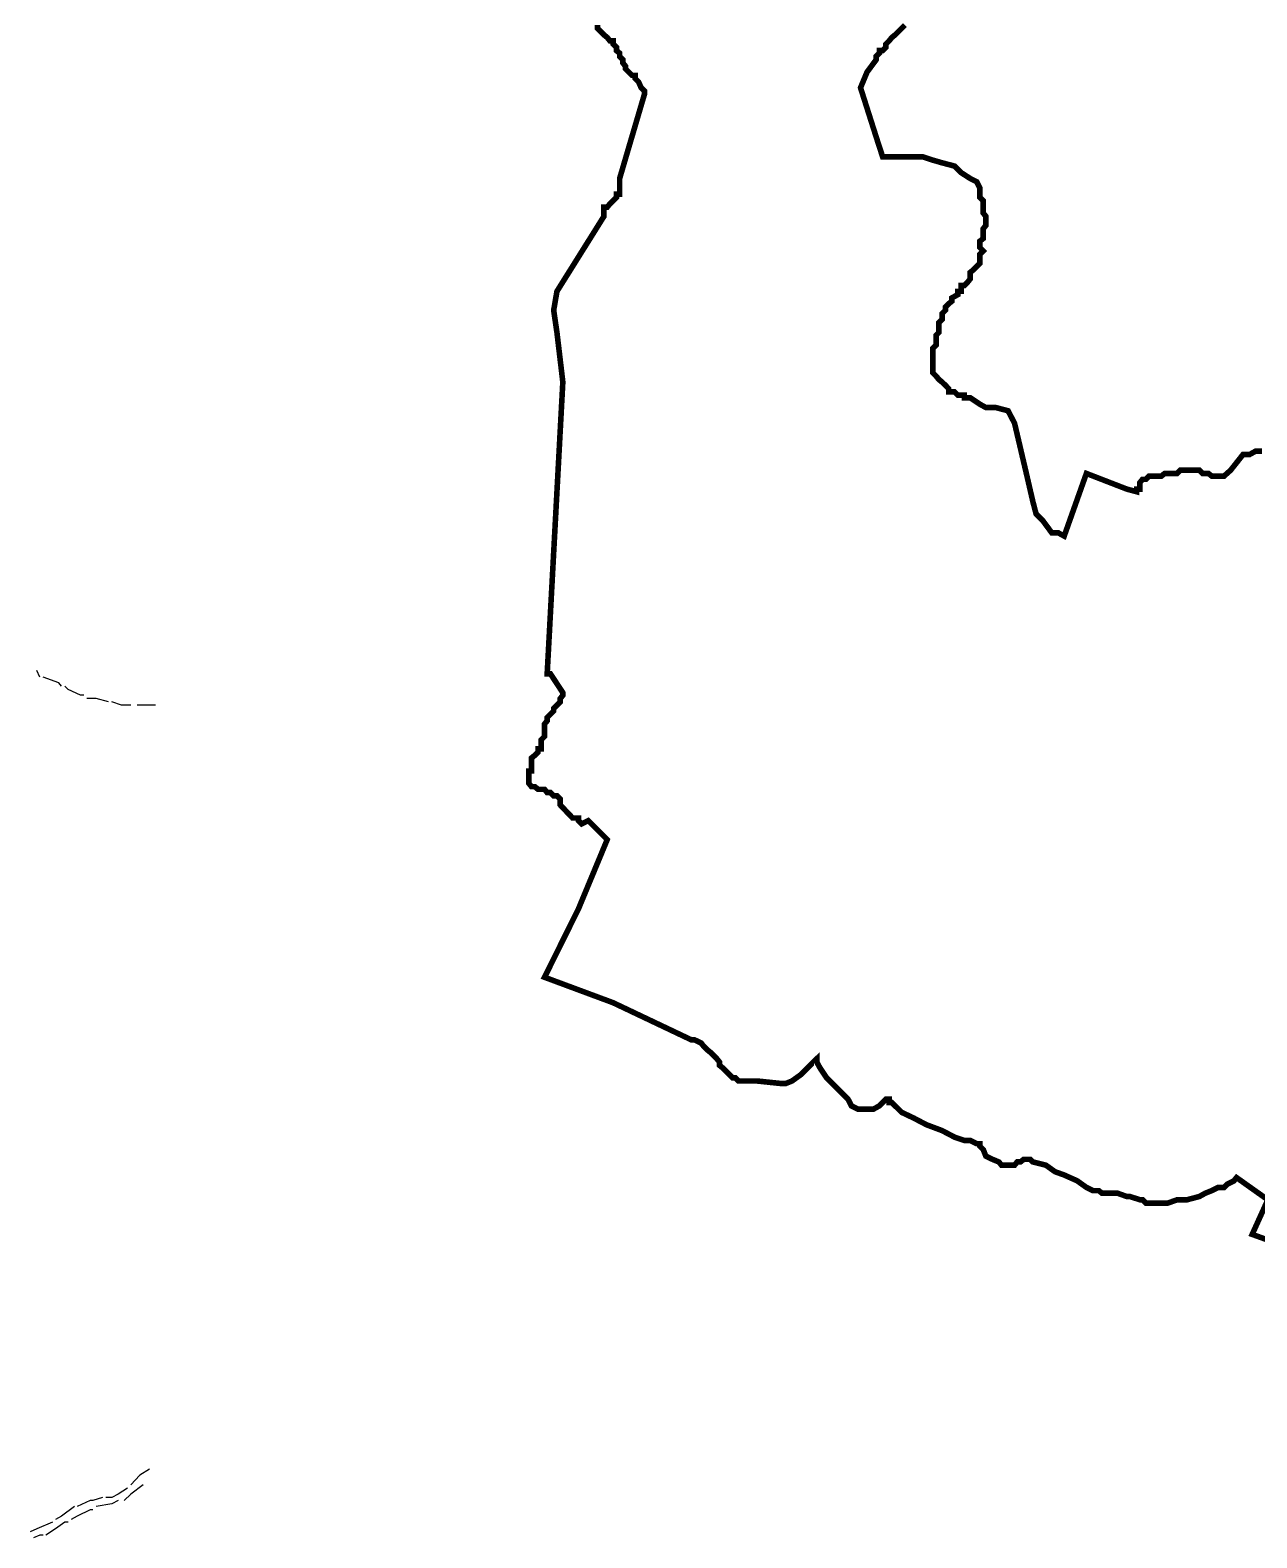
# Model space of a CAD drawing. Header units: millimetres. Extents: x -3588 to 75209, y -3737 to 38254.
# Drawn here: x 20994 to 21524, y 19424 to 20076 of the extents above; entities that cross this region are included whole.
import ezdxf

# ---------------------------------------------------------------- set-up
doc = ezdxf.new("R2010")
doc.units = ezdxf.units.MM
doc.layers.add('P', color=253, linetype='Continuous')

msp = doc.modelspace()

# ---------------------------------------------------------------- linework, layer by layer
at = {"layer": 'P'}
for points, const_width in [([(21533.28, 19551.162), (21522.27, 19555.115), (21529.039, 19570.079), (21515.5, 19579.681), (21514.364, 19578.273), (21511.547, 19576.864), (21510.123, 19575.44), (21507.595, 19575.44), (21504.762, 19574.032), (21501.945, 19572.911), (21499.401, 19571.487), (21494.039, 19570.079), (21492.631, 19570.079), (21489.798, 19570.079), (21485.845, 19568.67), (21481.62, 19568.67), (21479.076, 19568.67), (21477.668, 19568.67), (21476.259, 19568.67), (21474.851, 19570.079), (21473.715, 19570.079), (21469.474, 19571.487), (21468.065, 19571.487), (21464.112, 19572.911), (21461.296, 19572.911), (21458.751, 19572.911), (21457.343, 19572.911), (21455.935, 19574.032), (21453.39, 19574.032), (21450.573, 19575.44), (21446.62, 19578.273), (21440.971, 19580.801), (21437.018, 19582.225), (21433.065, 19585.042), (21427.416, 19586.45), (21426.296, 19587.587), (21424.871, 19587.587), (21423.463, 19587.587), (21422.055, 19586.45), (21420.646, 19586.45), (21419.51, 19585.042), (21418.102, 19585.042), (21416.693, 19585.042), (21413.877, 19585.042), (21412.741, 19586.45), (21409.924, 19587.587), (21407.091, 19588.995), (21405.971, 19591.812), (21404.547, 19593.236), (21404.547, 19594.356), (21403.138, 19594.356), (21400.322, 19595.765), (21397.777, 19595.765), (21393.552, 19597.189), (21388.175, 19600.006), (21381.405, 19602.55), (21376.044, 19605.367), (21370.683, 19607.911), (21369.274, 19609.32), (21367.85, 19610.728), (21366.442, 19612.136), (21365.322, 19612.136), (21365.322, 19613.561), (21363.897, 19613.561), (21362.489, 19612.136), (21361.081, 19610.728), (21358.536, 19609.32), (21355.719, 19609.32), (21354.311, 19609.32), (21351.766, 19609.32), (21348.95, 19610.728), (21347.525, 19613.561), (21344.997, 19616.089), (21340.756, 19620.33), (21338.211, 19622.875), (21335.395, 19627.1), (21333.986, 19629.644), (21333.986, 19631.053), (21327.201, 19624.283), (21323.248, 19621.451), (21320.431, 19620.33), (21319.023, 19620.33), (21308.3, 19621.451), (21306.876, 19621.451), (21305.468, 19621.451), (21304.347, 19621.451), (21300.106, 19621.451), (21298.698, 19622.875), (21297.562, 19622.875), (21296.153, 19624.283), (21294.745, 19625.692), (21293.337, 19627.1), (21291.928, 19628.236), (21291.928, 19629.644), (21290.792, 19631.053), (21289.384, 19632.461), (21287.976, 19633.885), (21286.551, 19635.006), (21285.143, 19636.414), (21284.023, 19637.838), (21281.19, 19639.247), (21279.782, 19639.247), (21245.902, 19655.33), (21216.263, 19666.341), (21230.954, 19695.98), (21243.373, 19725.907), (21235.179, 19734.085), (21232.363, 19732.676), (21230.954, 19734.085), (21230.954, 19735.221), (21229.818, 19735.221), (21228.41, 19735.221), (21223.049, 19740.87), (21223.049, 19741.99), (21223.049, 19743.399), (21221.624, 19744.823), (21220.216, 19744.823), (21218.808, 19746.231), (21217.399, 19746.231), (21216.263, 19747.64), (21214.855, 19747.64), (21213.446, 19747.64), (21212.038, 19748.776), (21210.63, 19748.776), (21209.493, 19750.184), (21209.493, 19751.593), (21209.493, 19754.409), (21209.493, 19755.546), (21210.63, 19755.546), (21210.63, 19758.362), (21210.63, 19759.787), (21210.63, 19761.195), (21212.038, 19762.315), (21213.446, 19763.724), (21213.446, 19765.148), (21214.855, 19765.148), (21214.855, 19766.556), (21214.855, 19767.965), (21214.855, 19769.101), (21216.263, 19770.509), (21216.263, 19771.917), (21216.263, 19773.326), (21216.263, 19774.734), (21216.263, 19775.87), (21217.399, 19777.279), (21217.399, 19778.687), (21218.808, 19780.111), (21220.216, 19781.52), (21220.216, 19782.64), (21221.624, 19784.048), (21223.049, 19785.473), (21223.049, 19786.881), (21224.169, 19788.289), (21224.169, 19789.426), (21218.808, 19797.603), (21217.399, 19797.603), (21224.169, 19923.793), (21221.624, 19945.238), (21220.216, 19954.84), (21221.624, 19963.034), (21241.949, 19995.489), (21241.949, 19996.898), (21241.949, 19998.306), (21241.949, 19999.442), (21243.373, 19999.442), (21244.493, 20000.851), (21245.902, 20002.259), (21247.326, 20003.683), (21247.326, 20005.092), (21248.734, 20005.092), (21248.734, 20006.212), (21248.734, 20007.62), (21248.734, 20009.044), (21248.734, 20010.453), (21248.734, 20011.861), (21259.457, 20048.27), (21259.457, 20049.694), (21258.049, 20051.102), (21256.912, 20053.647), (21255.504, 20055.055), (21255.504, 20056.463), (21254.096, 20056.463), (21252.687, 20057.872), (21251.279, 20059.28), (21251.279, 20060.416), (21250.143, 20061.825), (21250.143, 20063.233), (21248.734, 20064.657), (21248.734, 20066.066), (21247.326, 20067.186), (21247.326, 20068.594), (21245.902, 20070.019), (21245.902, 20071.427), (21244.493, 20071.427), (21243.373, 20072.835), (21241.949, 20073.972), (21240.541, 20075.38), (21239.132, 20076.788), (21239.132, 20078.196)], 2.417), ([(21533.28, 19551.162), (21522.27, 19555.115), (21529.039, 19570.079), (21515.5, 19579.681), (21514.364, 19578.273), (21511.547, 19576.864), (21510.123, 19575.44), (21507.595, 19575.44), (21504.762, 19574.032), (21501.945, 19572.911), (21499.401, 19571.487), (21494.039, 19570.079), (21492.631, 19570.079), (21489.798, 19570.079), (21485.845, 19568.67), (21481.62, 19568.67), (21479.076, 19568.67), (21477.668, 19568.67), (21476.259, 19568.67), (21474.851, 19570.079), (21473.715, 19570.079), (21469.474, 19571.487), (21468.065, 19571.487), (21464.112, 19572.911), (21461.296, 19572.911), (21458.751, 19572.911), (21457.343, 19572.911), (21455.935, 19574.032), (21453.39, 19574.032), (21450.573, 19575.44), (21446.62, 19578.273), (21440.971, 19580.801), (21437.018, 19582.225), (21433.065, 19585.042), (21427.416, 19586.45), (21426.296, 19587.587), (21424.871, 19587.587), (21423.463, 19587.587), (21422.055, 19586.45), (21420.646, 19586.45), (21419.51, 19585.042), (21418.102, 19585.042), (21416.693, 19585.042), (21413.877, 19585.042), (21412.741, 19586.45), (21409.924, 19587.587), (21407.091, 19588.995), (21405.971, 19591.812), (21404.547, 19593.236), (21404.547, 19594.356), (21403.138, 19594.356), (21400.322, 19595.765), (21397.777, 19595.765), (21393.552, 19597.189), (21388.175, 19600.006), (21381.405, 19602.55), (21376.044, 19605.367), (21370.683, 19607.911), (21369.274, 19609.32), (21367.85, 19610.728), (21366.442, 19612.136), (21365.322, 19612.136), (21365.322, 19613.561), (21363.897, 19613.561), (21362.489, 19612.136), (21361.081, 19610.728), (21358.536, 19609.32), (21355.719, 19609.32), (21354.311, 19609.32), (21351.766, 19609.32), (21348.95, 19610.728), (21347.525, 19613.561), (21344.997, 19616.089), (21340.756, 19620.33), (21338.211, 19622.875), (21335.395, 19627.1), (21333.986, 19629.644), (21333.986, 19631.053), (21327.201, 19624.283), (21323.248, 19621.451), (21320.431, 19620.33), (21319.023, 19620.33), (21308.3, 19621.451), (21306.876, 19621.451), (21305.468, 19621.451), (21304.347, 19621.451), (21300.106, 19621.451), (21298.698, 19622.875), (21297.562, 19622.875), (21296.153, 19624.283), (21294.745, 19625.692), (21293.337, 19627.1), (21291.928, 19628.236), (21291.928, 19629.644), (21290.792, 19631.053), (21289.384, 19632.461), (21287.976, 19633.885), (21286.551, 19635.006), (21285.143, 19636.414), (21284.023, 19637.838), (21281.19, 19639.247), (21279.782, 19639.247), (21245.902, 19655.33), (21216.263, 19666.341), (21230.954, 19695.98), (21243.373, 19725.907), (21235.179, 19734.085), (21232.363, 19732.676), (21230.954, 19734.085), (21230.954, 19735.221), (21229.818, 19735.221), (21228.41, 19735.221), (21223.049, 19740.87), (21223.049, 19741.99), (21223.049, 19743.399), (21221.624, 19744.823), (21220.216, 19744.823), (21218.808, 19746.231), (21217.399, 19746.231), (21216.263, 19747.64), (21214.855, 19747.64), (21213.446, 19747.64), (21212.038, 19748.776), (21210.63, 19748.776), (21209.493, 19750.184), (21209.493, 19751.593), (21209.493, 19754.409), (21209.493, 19755.546), (21210.63, 19755.546), (21210.63, 19758.362), (21210.63, 19759.787), (21210.63, 19761.195), (21212.038, 19762.315), (21213.446, 19763.724), (21213.446, 19765.148), (21214.855, 19765.148), (21214.855, 19766.556), (21214.855, 19767.965), (21214.855, 19769.101), (21216.263, 19770.509), (21216.263, 19771.917), (21216.263, 19773.326), (21216.263, 19774.734), (21216.263, 19775.87), (21217.399, 19777.279), (21217.399, 19778.687), (21218.808, 19780.111), (21220.216, 19781.52), (21220.216, 19782.64), (21221.624, 19784.048), (21223.049, 19785.473), (21223.049, 19786.881), (21224.169, 19788.289), (21224.169, 19789.426), (21218.808, 19797.603), (21217.399, 19797.603), (21224.169, 19923.793), (21221.624, 19945.238), (21220.216, 19954.84), (21221.624, 19963.034), (21241.949, 19995.489), (21241.949, 19996.898), (21241.949, 19998.306), (21241.949, 19999.442), (21243.373, 19999.442), (21244.493, 20000.851), (21245.902, 20002.259), (21247.326, 20003.683), (21247.326, 20005.092), (21248.734, 20005.092), (21248.734, 20006.212), (21248.734, 20007.62), (21248.734, 20009.044), (21248.734, 20010.453), (21248.734, 20011.861), (21259.457, 20048.27), (21259.457, 20049.694), (21258.049, 20051.102), (21256.912, 20053.647), (21255.504, 20055.055), (21255.504, 20056.463), (21254.096, 20056.463), (21252.687, 20057.872), (21251.279, 20059.28), (21251.279, 20060.416), (21250.143, 20061.825), (21250.143, 20063.233), (21248.734, 20064.657), (21248.734, 20066.066), (21247.326, 20067.186), (21247.326, 20068.594), (21245.902, 20070.019), (21245.902, 20071.427), (21244.493, 20071.427), (21243.373, 20072.835), (21241.949, 20073.972), (21240.541, 20075.38), (21239.132, 20076.788)], 1.2), ([(21372.091, 20078.196), (21370.683, 20076.788), (21369.274, 20075.38), (21367.85, 20073.972), (21366.442, 20072.835), (21365.322, 20071.427), (21363.897, 20070.019), (21363.897, 20068.594), (21362.489, 20067.186), (21361.081, 20067.186), (21361.081, 20066.066), (21359.672, 20064.657), (21359.672, 20063.233), (21355.719, 20057.872), (21352.903, 20051.102), (21361.081, 20025.416), (21362.489, 20021.175), (21367.85, 20021.175), (21374.636, 20021.175), (21379.997, 20021.175), (21384.222, 20019.767), (21388.175, 20018.631), (21393.552, 20017.222), (21396.369, 20014.406), (21400.322, 20011.861), (21403.138, 20010.453), (21404.547, 20007.62), (21404.547, 20006.212), (21404.547, 20005.092), (21404.547, 20003.683), (21405.971, 20002.259), (21405.971, 20000.851), (21405.971, 19999.442), (21405.971, 19998.306), (21405.971, 19996.898), (21407.091, 19995.489), (21407.091, 19994.081), (21407.091, 19992.673), (21407.091, 19991.536), (21405.971, 19990.128), (21405.971, 19988.72), (21405.971, 19987.295), (21405.971, 19985.887), (21404.547, 19984.767), (21404.547, 19983.358), (21404.547, 19981.934), (21405.971, 19980.526), (21404.547, 19979.118), (21404.547, 19976.573), (21404.547, 19975.165), (21403.138, 19973.756), (21401.73, 19972.348), (21400.322, 19971.212), (21400.322, 19969.803), (21400.322, 19968.395), (21399.185, 19966.971), (21397.777, 19965.562), (21396.369, 19965.562), (21396.369, 19964.442), (21396.369, 19963.034), (21394.96, 19963.034), (21394.96, 19961.609), (21392.416, 19960.201), (21392.416, 19958.793), (21391.007, 19957.657), (21389.599, 19956.248), (21389.599, 19954.84), (21388.175, 19953.432), (21388.175, 19952.023), (21388.175, 19950.887), (21386.766, 19949.479), (21386.766, 19946.646), (21386.766, 19945.238), (21385.646, 19944.117), (21385.646, 19942.709), (21385.646, 19941.285), (21385.646, 19939.876), (21384.222, 19938.468), (21384.222, 19937.332), (21384.222, 19935.923), (21384.222, 19934.515), (21384.222, 19931.699), (21384.222, 19930.562), (21384.222, 19929.154), (21384.222, 19927.746), (21385.646, 19926.321), (21386.766, 19924.913), (21388.175, 19923.793), (21389.599, 19922.384), (21391.007, 19920.96), (21391.007, 19919.552), (21392.416, 19919.552), (21393.552, 19919.552), (21394.96, 19918.143), (21396.369, 19918.143), (21397.777, 19918.143), (21397.777, 19917.007), (21399.185, 19917.007), (21400.322, 19917.007), (21404.547, 19914.19), (21407.091, 19912.782), (21411.332, 19912.782), (21416.693, 19911.374), (21419.51, 19905.997), (21424.871, 19883.143), (21427.416, 19872.133), (21428.824, 19866.771), (21431.657, 19863.939), (21435.61, 19858.578), (21438.426, 19858.578), (21440.971, 19857.169), (21450.573, 19884.264), (21468.065, 19877.494), (21472.306, 19876.358), (21472.306, 19877.494), (21473.715, 19877.494), (21473.715, 19878.902), (21473.715, 19880.311), (21474.851, 19881.735), (21476.259, 19881.735), (21477.668, 19883.143), (21479.076, 19883.143), (21480.484, 19883.143), (21481.62, 19883.143), (21483.029, 19883.143), (21484.437, 19884.264), (21485.845, 19884.264), (21487.27, 19884.264), (21488.39, 19884.264), (21489.798, 19884.264), (21491.223, 19885.672), (21492.631, 19885.672), (21494.039, 19885.672), (21495.176, 19885.672), (21496.584, 19885.672), (21497.992, 19885.672), (21499.401, 19885.672), (21500.809, 19884.264), (21501.945, 19884.264), (21503.354, 19884.264), (21504.762, 19883.143), (21510.123, 19883.143), (21512.956, 19885.672), (21518.317, 19892.457), (21519.725, 19892.457), (21521.134, 19892.457), (21523.678, 19893.866), (21526.495, 19893.866)], 2.417), ([(21370.683, 20076.788), (21369.274, 20075.38), (21367.85, 20073.972), (21366.442, 20072.835), (21365.322, 20071.427), (21363.897, 20070.019), (21363.897, 20068.594), (21362.489, 20067.186), (21361.081, 20067.186), (21361.081, 20066.066), (21359.672, 20064.657), (21359.672, 20063.233), (21355.719, 20057.872), (21352.903, 20051.102), (21361.081, 20025.416), (21362.489, 20021.175), (21367.85, 20021.175), (21374.636, 20021.175), (21379.997, 20021.175), (21384.222, 20019.767), (21388.175, 20018.631), (21393.552, 20017.222), (21396.369, 20014.406), (21400.322, 20011.861), (21403.138, 20010.453), (21404.547, 20007.62), (21404.547, 20006.212), (21404.547, 20005.092), (21404.547, 20003.683), (21405.971, 20002.259), (21405.971, 20000.851), (21405.971, 19999.442), (21405.971, 19998.306), (21405.971, 19996.898), (21407.091, 19995.489), (21407.091, 19994.081), (21407.091, 19992.673), (21407.091, 19991.536), (21405.971, 19990.128), (21405.971, 19988.72), (21405.971, 19987.295), (21405.971, 19985.887), (21404.547, 19984.767), (21404.547, 19983.358), (21404.547, 19981.934), (21405.971, 19980.526), (21404.547, 19979.118), (21404.547, 19976.573), (21404.547, 19975.165), (21403.138, 19973.756), (21401.73, 19972.348), (21400.322, 19971.212), (21400.322, 19969.803), (21400.322, 19968.395), (21399.185, 19966.971), (21397.777, 19965.562), (21396.369, 19965.562), (21396.369, 19964.442), (21396.369, 19963.034), (21394.96, 19963.034), (21394.96, 19961.609), (21392.416, 19960.201), (21392.416, 19958.793), (21391.007, 19957.657), (21389.599, 19956.248), (21389.599, 19954.84), (21388.175, 19953.432), (21388.175, 19952.023), (21388.175, 19950.887), (21386.766, 19949.479), (21386.766, 19946.646), (21386.766, 19945.238), (21385.646, 19944.117), (21385.646, 19942.709), (21385.646, 19941.285), (21385.646, 19939.876), (21384.222, 19938.468), (21384.222, 19937.332), (21384.222, 19935.923), (21384.222, 19934.515), (21384.222, 19931.699), (21384.222, 19930.562), (21384.222, 19929.154), (21384.222, 19927.746), (21385.646, 19926.321), (21386.766, 19924.913), (21388.175, 19923.793), (21389.599, 19922.384), (21391.007, 19920.96), (21391.007, 19919.552), (21392.416, 19919.552), (21393.552, 19919.552), (21394.96, 19918.143), (21396.369, 19918.143), (21397.777, 19918.143), (21397.777, 19917.007), (21399.185, 19917.007), (21400.322, 19917.007), (21404.547, 19914.19), (21407.091, 19912.782), (21411.332, 19912.782), (21416.693, 19911.374), (21419.51, 19905.997), (21424.871, 19883.143), (21427.416, 19872.133), (21428.824, 19866.771), (21431.657, 19863.939), (21435.61, 19858.578), (21438.426, 19858.578), (21440.971, 19857.169), (21450.573, 19884.264), (21468.065, 19877.494), (21472.306, 19876.358), (21472.306, 19877.494), (21473.715, 19877.494), (21473.715, 19878.902), (21473.715, 19880.311), (21474.851, 19881.735), (21476.259, 19881.735), (21477.668, 19883.143), (21479.076, 19883.143), (21480.484, 19883.143), (21481.62, 19883.143), (21483.029, 19883.143), (21484.437, 19884.264), (21485.845, 19884.264), (21487.27, 19884.264), (21488.39, 19884.264), (21489.798, 19884.264), (21491.223, 19885.672), (21492.631, 19885.672), (21494.039, 19885.672), (21495.176, 19885.672), (21496.584, 19885.672), (21497.992, 19885.672), (21499.401, 19885.672), (21500.809, 19884.264), (21501.945, 19884.264), (21503.354, 19884.264), (21504.762, 19883.143), (21510.123, 19883.143), (21512.956, 19885.672), (21518.317, 19892.457), (21519.725, 19892.457), (21521.134, 19892.457), (21523.678, 19893.866), (21526.495, 19893.866)], 1.2)]:
    msp.add_lwpolyline(points, dxfattribs=dict(at, const_width=const_width))
for points in [[(20998.052, 19796.195), (20996.644, 19799.012)], [(21007.382, 19792.242), (21006.246, 19793.65), (20999.477, 19796.195)], [(21016.969, 19788.289), (21015.56, 19788.289), (21010.199, 19790.834), (21008.791, 19792.242)], [(21027.707, 19785.473), (21022.33, 19786.881), (21018.377, 19786.881)], [(21037.293, 19784.048), (21033.34, 19784.048), (21029.116, 19785.473)], [(21048.032, 19784.048), (21044.079, 19784.048), (21041.246, 19784.048), (21040.126, 19784.048)], [(21045.487, 19453.492), (21041.246, 19450.963), (21037.293, 19446.722)], [(21025.163, 19441.361), (21020.922, 19439.952), (21019.801, 19439.952), (21014.152, 19437.408)], [(21035.885, 19445.314), (21031.932, 19442.769), (21029.116, 19441.361), (21026.571, 19441.361)], [(21042.655, 19446.722), (21037.293, 19442.769), (21034.477, 19439.952)], [(21013.016, 19437.408), (21007.382, 19433.167), (21004.838, 19431.759)], [(21020.922, 19436), (21019.801, 19436), (21014.152, 19433.167), (21011.607, 19431.759)], [(21031.932, 19439.952), (21029.116, 19438.528), (21022.33, 19437.408)], [(21003.43, 19430.638), (20996.644, 19427.806), (20993.827, 19426.397)], [(21010.199, 19430.638), (21008.791, 19430.638), (21004.838, 19427.806), (21000.597, 19424.989)], [(20999.477, 19424.989), (20998.052, 19424.989), (20995.236, 19423.853)]]:
    msp.add_lwpolyline(points, dxfattribs=at)

doc.saveas('drawing.dxf')
